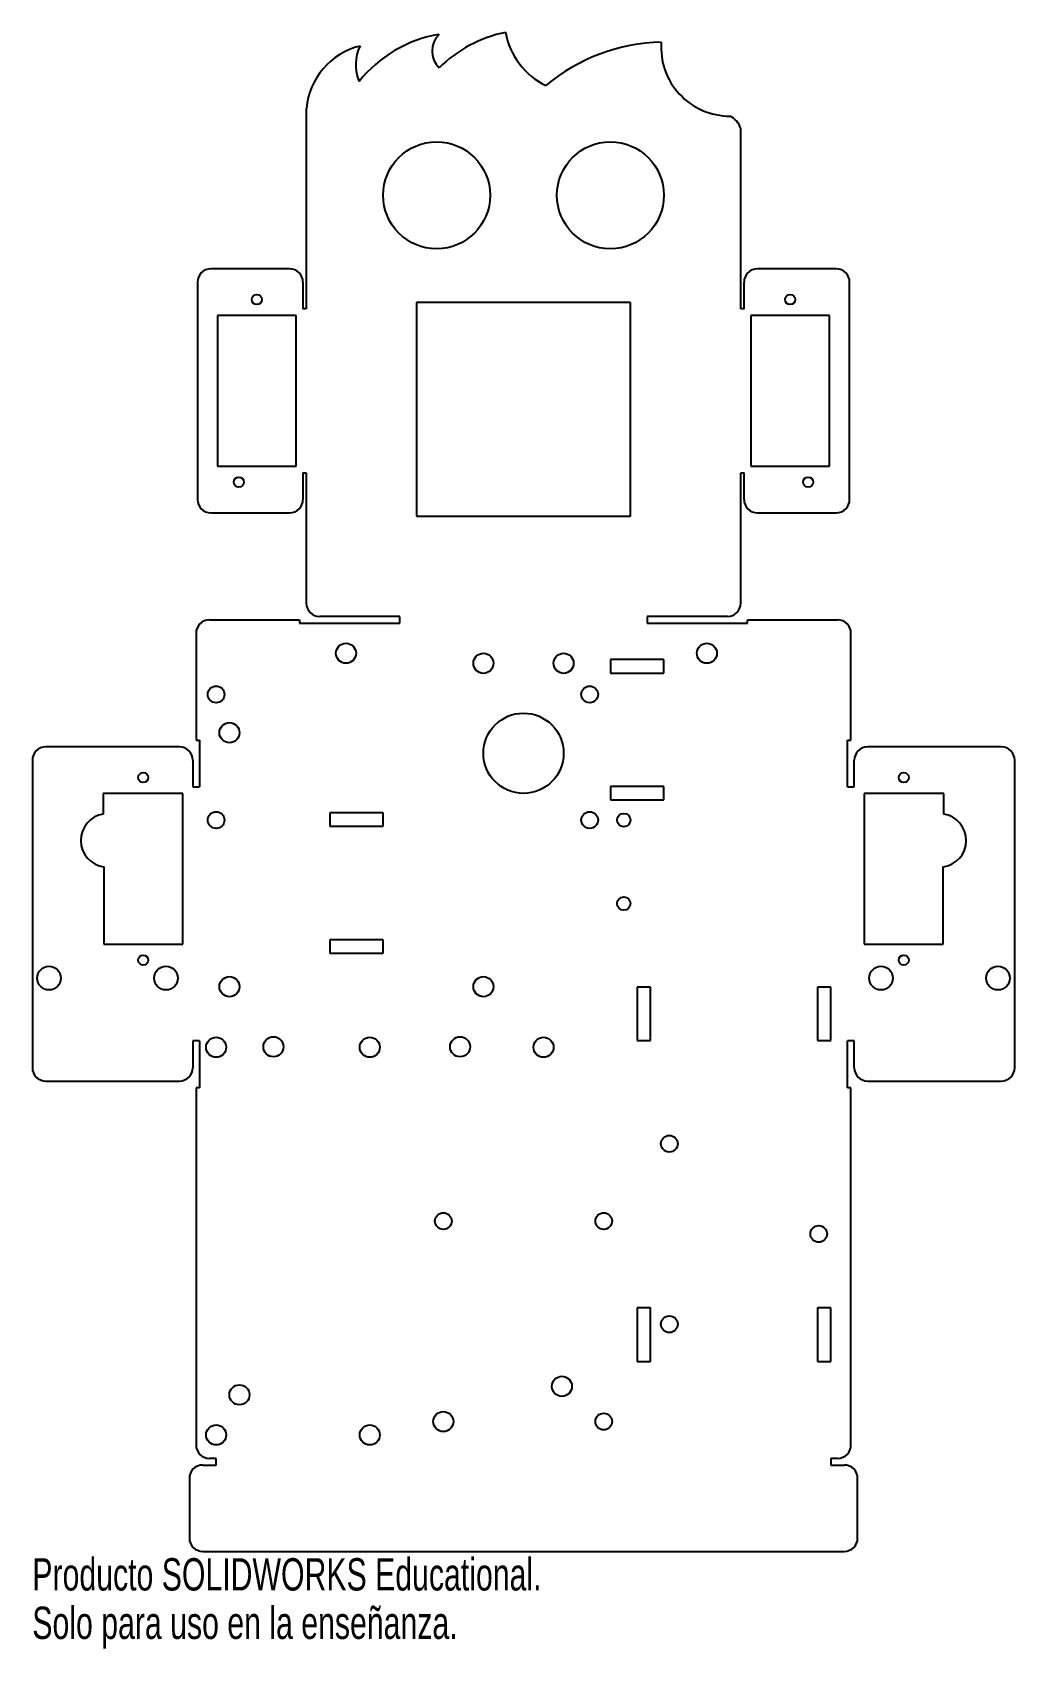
# Model space of a CAD drawing. Header units: millimetres. Extents: x 54 to 201, y -274 to -33.
import ezdxf

# ---------------------------------------------------------------- set-up
doc = ezdxf.new("R2010")
doc.units = ezdxf.units.MM
doc.styles.add('SLDTEXTSTYLE0', font='TXT', dxfattribs={"width": 0.7})

msp = doc.modelspace()

# ---------------------------------------------------------------- linework, layer by layer
at = {"color": 7, "linetype": 'Continuous', "lineweight": 25}
for p, q in [((95.13, -43.92), (95.13, -73.93)), ((160.13, -73.93), (160.13, -46.93)), ((78.83, -69.93), (78.83, -102.43)), ((92.63, -67.93), (80.83, -67.93)), ((94.63, -69.93), (94.63, -73.93)), ((160.63, -73.93), (160.63, -69.93)), ((174.43, -67.93), (162.63, -67.93)), ((176.43, -102.43), (176.43, -69.93)), ((93.63, -74.93), (81.83, -74.93)), ((81.83, -74.93), (81.83, -97.43)), ((93.63, -97.43), (93.63, -74.93)), ((95.13, -73.93), (94.63, -73.93)), ((143.63, -72.95), (111.63, -72.95)), ((111.63, -72.95), (111.63, -104.95)), ((143.63, -104.95), (143.63, -72.95)), ((160.63, -73.93), (160.13, -73.93)), ((161.63, -74.93), (161.63, -97.43)), ((173.43, -74.93), (161.63, -74.93)), ((173.43, -97.43), (173.43, -74.93)), ((81.83, -97.43), (93.63, -97.43)), ((94.63, -98.43), (95.13, -98.43)), ((94.63, -98.43), (94.63, -102.43)), ((95.13, -98.43), (95.13, -117.95)), ((160.13, -98.43), (160.63, -98.43)), ((160.13, -117.95), (160.13, -98.43)), ((160.63, -102.43), (160.63, -98.43)), ((161.63, -97.43), (173.43, -97.43)), ((80.83, -104.43), (92.63, -104.43)), ((111.63, -104.95), (143.63, -104.95)), ((162.63, -104.43), (174.43, -104.43)), ((80.63, -120.45), (94.13, -120.45)), ((94.13, -120.45), (94.13, -120.95)), ((109.13, -119.95), (97.13, -119.95)), ((109.13, -120.95), (109.13, -119.95)), ((158.13, -119.95), (146.13, -119.95)), ((146.13, -119.95), (146.13, -120.95)), ((161.13, -120.95), (161.13, -120.45)), ((161.13, -120.45), (174.63, -120.45)), ((78.63, -122.45), (78.63, -138.45)), ((94.13, -120.95), (109.13, -120.95)), ((146.13, -120.95), (161.13, -120.95)), ((176.63, -138.45), (176.63, -122.45)), ((148.63, -126.4), (140.63, -126.4)), ((140.63, -126.4), (140.63, -128.4)), ((148.63, -128.4), (148.63, -126.4)), ((140.63, -128.4), (148.63, -128.4)), ((76.13, -139.45), (56.13, -139.45)), ((78.63, -138.45), (79.13, -138.45)), ((79.13, -138.45), (79.13, -145.45)), ((176.13, -138.45), (176.63, -138.45)), ((176.13, -145.45), (176.13, -138.45)), ((199.13, -139.45), (179.13, -139.45)), ((54.13, -141.45), (54.13, -187.45)), ((78.13, -141.45), (78.13, -145.45)), ((177.13, -145.45), (177.13, -141.45)), ((201.13, -187.45), (201.13, -141.45)), ((76.63, -146.45), (64.74, -146.45)), ((64.74, -146.45), (64.74, -149.5)), ((76.63, -168.95), (76.63, -146.45)), ((78.13, -145.45), (79.13, -145.45)), ((148.63, -145.4), (140.63, -145.4)), ((140.63, -145.4), (140.63, -147.4)), ((140.63, -147.4), (148.63, -147.4)), ((148.63, -147.4), (148.63, -145.4)), ((176.13, -145.45), (177.13, -145.45)), ((190.52, -146.45), (178.63, -146.45)), ((178.63, -146.45), (178.63, -168.95)), ((190.52, -149.5), (190.52, -146.45)), ((98.63, -149.33), (98.63, -151.33)), ((106.63, -149.33), (98.63, -149.33)), ((106.63, -151.33), (106.63, -149.33)), ((98.63, -151.33), (106.63, -151.33)), ((64.83, -157.41), (64.83, -168.95)), ((190.43, -168.95), (190.43, -157.41)), ((64.83, -168.95), (76.63, -168.95)), ((98.63, -168.33), (98.63, -170.33)), ((106.63, -168.33), (98.63, -168.33)), ((106.63, -170.33), (106.63, -168.33)), ((178.63, -168.95), (190.43, -168.95)), ((98.63, -170.33), (106.63, -170.33)), ((146.63, -175.4), (144.63, -175.4)), ((144.63, -175.4), (144.63, -183.4)), ((146.63, -183.4), (146.63, -175.4)), ((173.63, -175.4), (171.63, -175.4)), ((171.63, -175.4), (171.63, -183.4)), ((173.63, -183.4), (173.63, -175.4)), ((79.13, -183.45), (78.13, -183.45)), ((78.13, -183.45), (78.13, -187.45)), ((79.13, -183.45), (79.13, -190.45)), ((144.63, -183.4), (146.63, -183.4)), ((171.63, -183.4), (173.63, -183.4)), ((177.13, -183.45), (176.13, -183.45)), ((176.13, -190.45), (176.13, -183.45)), ((177.13, -187.45), (177.13, -183.45)), ((56.13, -189.45), (76.13, -189.45)), ((78.63, -190.45), (78.63, -243.9)), ((79.13, -190.45), (78.63, -190.45)), ((176.63, -190.45), (176.13, -190.45)), ((176.63, -243.9), (176.63, -190.45)), ((179.13, -189.45), (199.13, -189.45)), ((146.63, -223.4), (144.63, -223.4)), ((144.63, -223.4), (144.63, -231.4)), ((146.63, -231.4), (146.63, -223.4)), ((173.63, -223.4), (171.63, -223.4)), ((171.63, -223.4), (171.63, -231.4)), ((173.63, -231.4), (173.63, -223.4)), ((144.63, -231.4), (146.63, -231.4)), ((171.63, -231.4), (173.63, -231.4)), ((81.63, -245.9), (80.63, -245.9)), ((81.63, -246.9), (81.63, -245.9)), ((174.63, -245.9), (173.63, -245.9)), ((173.63, -245.9), (173.63, -246.9)), ((77.63, -248.9), (77.63, -257.82)), ((79.63, -246.9), (81.63, -246.9)), ((173.63, -246.9), (175.63, -246.9)), ((177.63, -257.82), (177.63, -248.9)), ((79.63, -259.82), (175.63, -259.82))]:
    msp.add_line(p, q, dxfattribs=at)
for centre, radius in [((114.63, -56.93), 8), ((140.63, -56.93), 8), ((87.73, -72.53), 0.75), ((167.53, -72.53), 0.75), ((85.03, -99.83), 0.75), ((170.23, -99.83), 0.75), ((101.07, -125.45), 1.5), ((121.63, -126.95), 1.5), ((133.63, -126.95), 1.5), ((155.07, -125.45), 1.5), ((81.63, -131.6), 1.25), ((137.53, -131.6), 1.25), ((127.63, -140.41), 6), ((83.63, -137.33), 1.5), ((70.73, -144.05), 0.75), ((184.53, -144.05), 0.75), ((81.63, -150.4), 1.25), ((137.53, -150.4), 1.25), ((142.63, -150.4), 1), ((142.63, -162.9), 1), ((70.73, -171.35), 0.75), ((184.53, -171.35), 0.75), ((56.63, -174.05), 1.77), ((74.13, -174.05), 1.77), ((83.63, -175.33), 1.5), ((121.63, -175.33), 1.5), ((181.13, -174.05), 1.77), ((198.63, -174.05), 1.77), ((81.63, -184.4), 1.5), ((90.2, -184.33), 1.5), ((104.63, -184.4), 1.5), ((118.14, -184.33), 1.5), ((130.63, -184.4), 1.5), ((149.45, -198.83), 1.25), ((115.63, -210.4), 1.25), ((139.63, -210.4), 1.25), ((171.8, -212.33), 1.25), ((149.45, -225.83), 1.25), ((133.38, -235.13), 1.5), ((85.12, -236.4), 1.5), ((115.63, -240.4), 1.5), ((139.63, -240.4), 1.25), ((81.63, -242.4), 1.5), ((104.63, -242.4), 1.5)]:
    msp.add_circle(centre, radius, dxfattribs=at)
for centre, radius, start, end in [((118.17, -51.94), 19.35, 99.4831, 141.5581), ((117.5, -35.34), 3.54, 135.2642, 225.2642), ((128.93, -51.94), 19.8, 101.6323, 134.6592), ((135.92, -30.49), 11.18, 190.569, 243.6991), ((105.73, -44.92), 10.64, 103.9273, 174.6474), ((109.04, -37.41), 6.52, 154.314, 202.5216), ((148.9, -61.93), 27.93, 91.3338, 129.9385), ((158.53, -34.77), 10.31, 175.7445, 270), ((157.26, -47.8), 3, 16.885, 64.8963), ((80.83, -69.93), 2, 90, 180), ((92.63, -69.93), 2, 0, 90), ((162.63, -69.93), 2, 90, 180), ((174.43, -69.93), 2, 360, 90), ((80.83, -102.43), 2, 180, 270), ((92.63, -102.43), 2, 270, 0), ((162.63, -102.43), 2, 180, 270), ((174.43, -102.43), 2, 270, 0), ((97.13, -117.95), 2, 180, 270), ((158.13, -117.95), 2, 270, 360), ((80.63, -122.45), 2, 90, 180), ((174.63, -122.45), 2, 0, 90), ((56.13, -141.45), 2, 90, 180), ((76.13, -141.45), 2, 0, 90), ((179.13, -141.45), 2, 90, 180), ((199.13, -141.45), 2, 0, 90), ((65.38, -153.45), 4, 99.1908, 262.0968), ((189.88, -153.45), 4, 277.9032, 80.8092), ((56.13, -187.45), 2, 180, 270), ((76.13, -187.45), 2, 270, 0), ((179.13, -187.45), 2, 180, 270), ((199.13, -187.45), 2, 270, 0), ((80.63, -243.9), 2, 180, 270), ((174.63, -243.9), 2, 270, 0), ((79.63, -248.9), 2, 90, 180), ((175.63, -248.9), 2, 0, 90), ((79.63, -257.82), 2, 180, 270), ((175.63, -257.82), 2, 270, 0)]:
    msp.add_arc(centre, radius, start, end, dxfattribs=at)

# ---------------------------------------------------------------- texts
at = {"color": 7, "linetype": 'Continuous', "char_height": 4.8336, "attachment_point": 1, "style": 'SLDTEXTSTYLE0'}
for s, insert in [('Producto SOLIDWORKS Educational.', (54.13, -260.84)), ('Solo para uso en la enseñanza.', (54.13, -268.09))]:
    msp.add_mtext(s, dxfattribs=dict(at, insert=insert))

doc.saveas('drawing.dxf')
